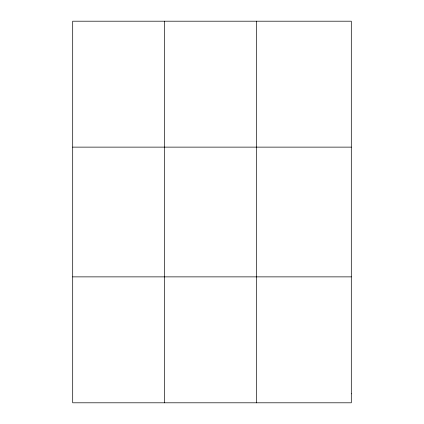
<?xml version="1.0" encoding="UTF-8"?>
<svg xmlns="http://www.w3.org/2000/svg" width="424" height="424" viewBox="0 0 424 424"><rect width="100%" height="100%" fill="white"/><g stroke="black" fill="none" stroke-linecap="round" stroke-linejoin="round"><path stroke-width="0.64" d="M164.634 21.2L164.634 402.8M256.578 21.2L256.578 402.8M72.695 147.128L351.305 147.128M72.695 276.872L351.305 276.872M351.305 393.806L351.305 402.8L72.695 402.8L72.695 21.2L351.305 21.2L351.305 393.806"/></g></svg>
